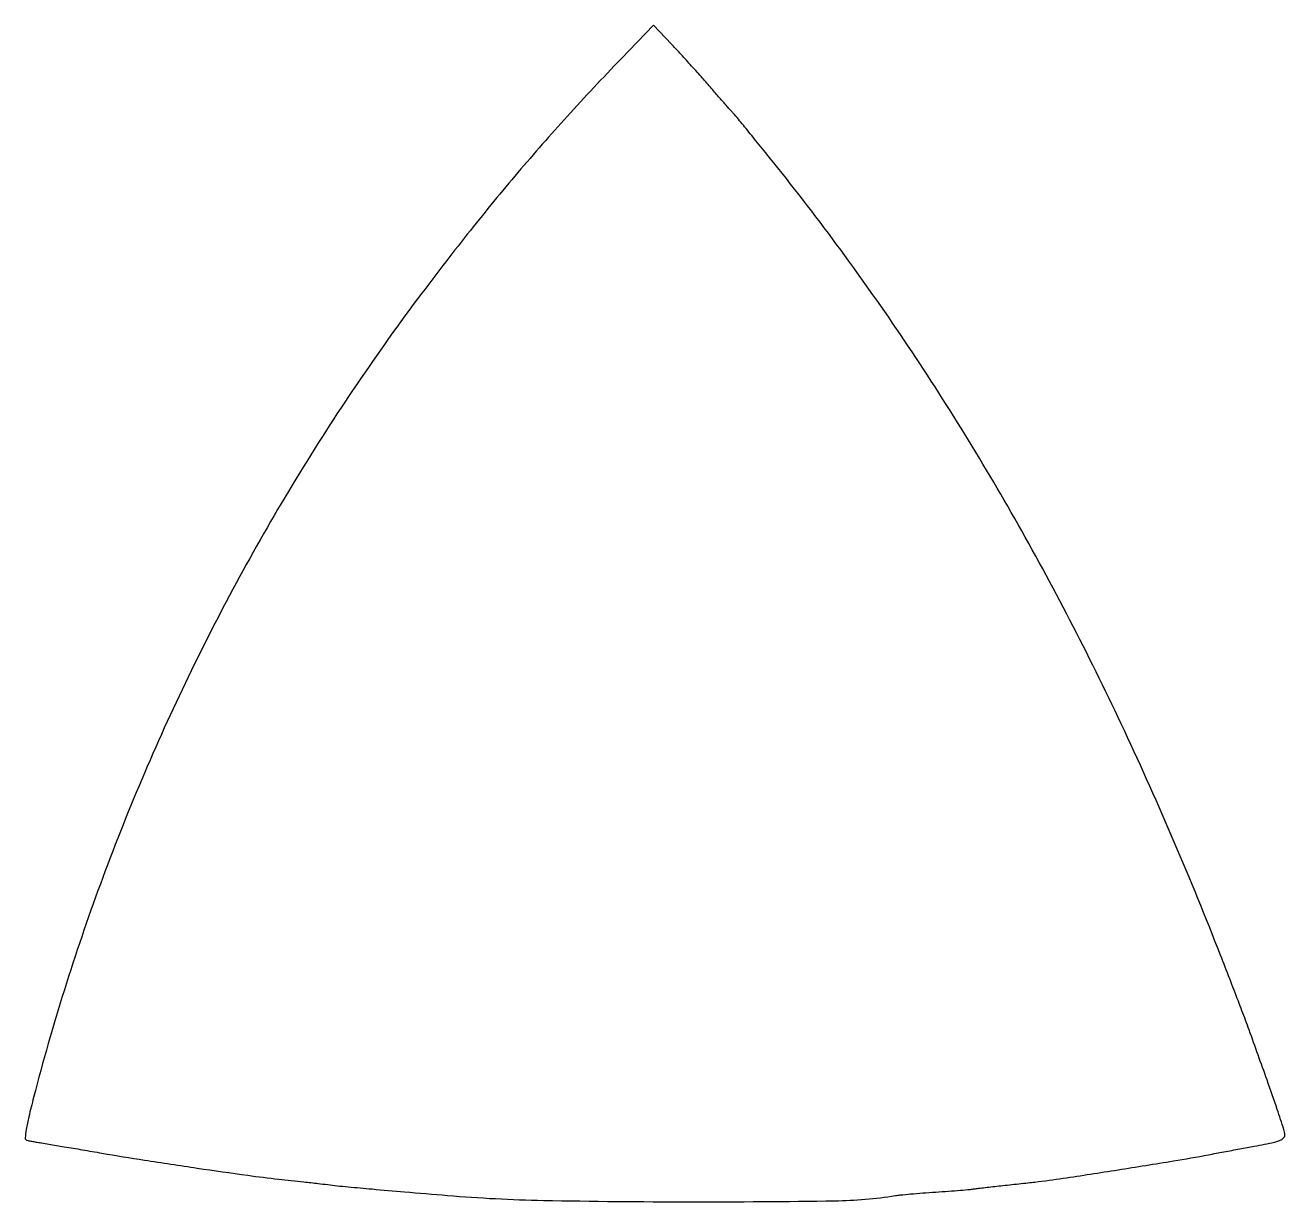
# Model space of a CAD drawing. Extents: x 1 to 389, y 1 to 363.
import ezdxf

# ---------------------------------------------------------------- set-up
doc = ezdxf.new("R2010")
doc.units = 0

msp = doc.modelspace()

# ---------------------------------------------------------------- linework, layer by layer
msp.add_lwpolyline([(184.462047, 352.768263, 0.007006), (167.885515, 335.020366, 0.008229), (152.695315, 317.729558, 0.008199), (138.034747, 299.89248, 0.006858), (123.050866, 280.5, 0.0244), (84.229717, 223.18447, 0.024238), (51.084168, 162.235175, 0.024276), (24.039187, 98.459643, 0.024659), (3.462013, 32.692122, 0.005174), (1.975856, 26.711794, 0.017967), (1.19498, 22.805391, 0.019721), (0.87354, 20.182178, 0.353689), (1.319041, 19.527376, 0.022128), (1.988016, 19.35712, 0.004564), (3.181218, 19.120417, 0.004791), (4.573425, 18.871214, 0.004496), (6, 18.643118, -0.003909), (8.146271, 18.302529, -0.000469), (12.878125, 17.5091, -0.000559), (18.500181, 16.554518, -0.000459), (24.5, 15.523223, 0.004148), (37.5928, 13.372048, 0.00218), (53.902338, 10.903894, 0.002023), (69.465542, 8.682317, 0.008138), (79, 7.518478, -0.000925), (82.845837, 7.105243, -0.000924), (86.691782, 6.677609, -0.000755), (91.159151, 6.165689, -0.000343), (97, 5.483375, 0.006443), (100.384887, 5.12976, 0.000798), (107.76732, 4.466455, 0.000785), (117.729754, 3.603124, 0.000339), (131, 2.483199, 0.016006), (160.557081, 0.959454, 0.004807), (205.611357, 0.514082, 0.00363), (250.348707, 0.826756, 0.036141), (269.018268, 2.445721, -0.015956), (270.52014, 2.637249, -0.002154), (273.68593, 2.924936, -0.002483), (277.441945, 3.231171, -0.002089), (281.423196, 3.519149, 0.001605), (285.375018, 3.801145, 0.002005), (289.041514, 4.089399, 0.001617), (292.116841, 4.353604, 0.015487), (293.423196, 4.511001, -0.006833), (294.589832, 4.672092, -0.001405), (296.652439, 4.922349, -0.001478), (299.050602, 5.199301, -0.00139), (301.5, 5.467947, 0.000404), (304.125959, 5.75072, 0.00029), (307.059375, 6.070721, 0.000293), (309.851366, 6.378589, 0.000632), (312, 6.619537, 0.009248), (320.67431, 7.766247, 0.001474), (337.604437, 10.374839, 0.001667), (354.672418, 13.114547, 0.006045), (365.5, 15.024315, -0.000214), (370.169621, 15.904207, -0.000182), (375.104688, 16.830068, -0.000183), (379.601801, 17.670368, -0.000515), (382.75, 18.254073, 0.012491), (385.78229, 18.891758, 0.046979), (387.621074, 19.513683, 0.087721), (388.64504, 20.206771, 0.202911), (389, 21.045428, 0.07864), (388.722719, 22.797509, 0.003121), (386.677674, 28.96545, 0.003684), (383.513359, 38.091477, 0.000839), (378.014045, 53.5, 0.004601), (376.925666, 56.447818, 0.000697), (374.687056, 62.31875, 0.000781), (372.023766, 69.241895, 0.000676), (369.207315, 76.5, 0.01645), (339.557632, 145.775825, 0.019328), (306.841431, 209.243589, 0.02007), (270.533115, 267.83909, 0.020923), (230.114341, 322.5, 0.000716), (226.055812, 327.518988, 0.001118), (222.545075, 331.828125, 0.000295), (219.469916, 335.580923, 0.040397), (219.065322, 336, -0.031016), (218.670499, 336.393911, -0.000597), (216.761135, 338.55625, -0.001441), (214.542367, 341.089719, -0.000965), (212.018229, 344, 0.003318), (209.132264, 347.295992, 0.002263), (205.809582, 351.006366, 0.00228), (202.572259, 354.555998, 0.004594), (199.981378, 357.319543), (194.424094, 363.139086)], format="xyb", close=True)

doc.saveas('drawing.dxf')
